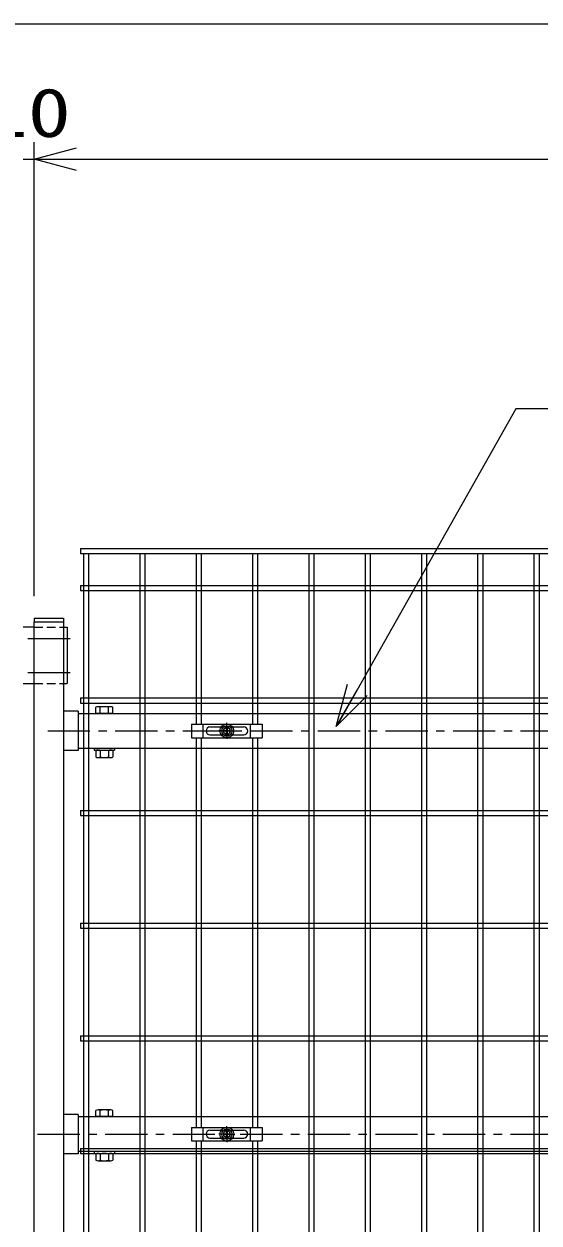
# Model space of a CAD drawing. Units: millimetres, scale not verified. Extents: x -4455 to 4455, y -3150 to 3150.
# Drawn here: x 1510 to 1968, y 350 to 1415 of the extents above; entities that cross this region are included whole.
import ezdxf
from ezdxf.enums import TextEntityAlignment as Align

# ---------------------------------------------------------------- set-up
doc = ezdxf.new("R2010")
doc.units = ezdxf.units.MM
doc.header["$LTSCALE"] = 30
doc.linetypes.add('USER1', pattern=[2, 1.25, -0.25, 0.25, -0.25])
doc.linetypes.add('USER3', pattern=[0.375, 0.25, -0.125])
for name, color, linetype, lineweight in [('0-0_外形線', 7, 'Continuous', 9), ('0-1_軸線', 2, 'USER1', 18), ('0-2_0', 7, 'Continuous', 9), ('0-3_寸法線', 1, 'Continuous', 18), ('0-6_丁番', 3, 'Continuous', 18), ('0-9_NEO', 152, 'Continuous', 18), ('0-E_固定金具', 41, 'Continuous', 18)]:
    doc.layers.add(name, color=color, linetype=linetype, lineweight=lineweight)
doc.styles.add('ＭＳ ゴシック', font='')
doc.styles.get('ＭＳ ゴシック').set_extended_font_data('MS Gothic')

# ---------------------------------------------------------------- blocks, each defined once
blk = doc.blocks.new('_Open30')
at = {"layer": '0-2_0', "color": 2, "lineweight": 18}
blk.add_line((0, 0), (-30, 0), dxfattribs=at)
blk.add_lwpolyline([(-30, 8.04), (0, 0), (-30, -8.04)], dxfattribs=at)

msp = doc.modelspace()

# ---------------------------------------------------------------- linework, layer by layer
at = {"layer": '0-0_外形線'}
for p, q in [((1519.49, 886.89), (1545.49, 886.89)), ((1519.49, 886.89), (1519.49, 883.89)), ((1519.49, -827.11), (1519.49, 883.89)), ((1519.49, 883.89), (1545.49, 883.89)), ((1545.49, 886.89), (1545.49, 883.89)), ((1545.49, 883.89), (1545.49, -1.66)), ((1558.49, 804.34), (1545.49, 804.34)), ((1558.49, 804.34), (1558.49, 769.44)), ((1558.49, 802.39), (2572.49, 802.39)), ((1558.49, 769.44), (1545.49, 769.44)), ((2572.49, 771.39), (1558.49, 771.39)), ((1572.69, 771.39), (1572.69, 769.79)), ((1572.69, 769.79), (1590.69, 769.79)), ((1590.69, 771.39), (1590.69, 769.79)), ((1558.49, 446.34), (1545.49, 446.34)), ((1558.49, 446.34), (1558.49, 411.44)), ((1558.49, 444.39), (2572.49, 444.39)), ((1558.49, 411.44), (1545.49, 411.44)), ((2572.49, 413.39), (1558.49, 413.39)), ((1572.69, 413.39), (1572.69, 411.79)), ((1572.69, 411.79), (1590.69, 411.79)), ((1590.69, 413.39), (1590.69, 411.79))]:
    msp.add_line(p, q, dxfattribs=at)
at = {"layer": '0-1_軸線'}
for p, q in [((1513.85, 868.89), (1558.05, 868.89)), ((1513.85, 838.89), (1558.05, 838.89)), ((1531.39, 786.89), (2602.6, 786.89)), ((1522.39, 428.89), (2593.6, 428.89))]:
    msp.add_line(p, q, dxfattribs=at)
at = {"layer": '0-2_0'}
for p, q in [((1574.19, 802.39), (1574.19, 807.84)), ((1589.2, 802.39), (1574.19, 802.39)), ((1587.32, 808.39), (1576.07, 808.39)), ((1577.94, 802.39), (1577.94, 807.84)), ((1585.45, 802.39), (1585.45, 807.84)), ((1589.2, 802.39), (1589.2, 807.84)), ((1574.19, 769.23), (1574.19, 763.84)), ((1576.07, 769.79), (1587.32, 769.79)), ((1577.94, 769.23), (1577.94, 763.84)), ((1585.45, 769.23), (1585.45, 763.84)), ((1589.2, 769.23), (1589.2, 763.84)), ((1576.07, 763.28), (1587.32, 763.28)), ((1574.19, 444.39), (1574.19, 449.84)), ((1587.32, 450.39), (1576.07, 450.39)), ((1577.94, 444.39), (1577.94, 449.84)), ((1585.45, 444.39), (1585.45, 449.84)), ((1589.2, 444.39), (1589.2, 449.84)), ((1589.2, 444.39), (1574.19, 444.39)), ((1574.19, 411.23), (1574.19, 405.84)), ((1576.07, 411.79), (1587.32, 411.79)), ((1576.07, 405.28), (1587.32, 405.28)), ((1577.94, 411.23), (1577.94, 405.84)), ((1585.45, 411.23), (1585.45, 405.84)), ((1589.2, 411.23), (1589.2, 405.84))]:
    msp.add_line(p, q, dxfattribs=at)
for centre, radius, start, end in [((1576.07, 804.93), 3.46, 57.13278, 122.86722), ((1581.69, 795.4), 12.99, 73.22135, 106.77865), ((1587.32, 804.93), 3.46, 57.13278, 122.86722), ((1576.07, 766.33), 3.46, 57.13278, 122.86722), ((1581.69, 756.79), 12.99, 73.22135, 106.77865), ((1587.32, 766.33), 3.46, 57.13278, 122.86722), ((1576.07, 766.74), 3.46, 237.13278, 302.86722), ((1581.69, 776.28), 12.99, 253.22135, 286.77865), ((1587.32, 766.74), 3.46, 237.13278, 302.86722), ((1576.07, 446.93), 3.46, 57.13278, 122.86722), ((1581.69, 437.4), 12.99, 73.22135, 106.77865), ((1587.32, 446.93), 3.46, 57.13278, 122.86722), ((1576.07, 408.33), 3.46, 57.13278, 122.86722), ((1576.07, 408.74), 3.46, 237.13278, 302.86722), ((1581.69, 398.79), 12.99, 73.22135, 106.77865), ((1581.69, 418.28), 12.99, 253.22135, 286.77865), ((1587.32, 408.33), 3.46, 57.13278, 122.86722), ((1587.32, 408.74), 3.46, 237.13278, 302.86722)]:
    msp.add_arc(centre, radius, start, end, dxfattribs=at)
at = {"layer": '0-3_寸法線', "color": 2}
for p, q in [((381.99, 1414.6), (2646.99, 1414.6)), ((1509.49, 1294.6), (1519.49, 1294.6)), ((1556.99, 1294.6), (2573.99, 1294.6)), ((1556.99, 1294.6), (1594.49, 1294.6))]:
    msp.add_line(p, q, dxfattribs=at)
at = {"layer": '0-3_寸法線'}
msp.add_line((1519.49, 906.39), (1519.49, 1309.6), dxfattribs=at)
msp.add_line((1519.49, 906.39), (1519.49, 1309.6), dxfattribs=at)
at = {"layer": '0-3_寸法線', "color": 4}
msp.add_lwpolyline([(2422.97, 1072.75), (1947.11, 1072.75), (1788.92, 793.02)], dxfattribs=at)
at = {"layer": '0-6_丁番'}
for p, q in [((1519.49, 878.89), (1509.49, 878.89)), ((1545.49, 878.89), (1545.49, 828.89)), ((1545.49, 878.89), (1548.69, 878.89)), ((1548.69, 878.89), (1548.69, 828.89)), ((1509.49, 828.89), (1519.49, 828.89)), ((1545.49, 828.89), (1548.69, 828.89))]:
    msp.add_line(p, q, dxfattribs=at)
at = {"layer": '0-6_丁番', "color": 4, "linetype": 'USER3'}
for p, q in [((1519.49, 878.89), (1545.49, 878.89)), ((1519.49, 828.89), (1545.49, 828.89))]:
    msp.add_line(p, q, dxfattribs=at)
at = {"layer": '0-9_NEO'}
for p, q in [((1560.49, 948.89), (2570.49, 948.89)), ((1560.49, 948.89), (1560.49, 944.39)), ((1560.49, 944.39), (2570.49, 944.39)), ((1563.24, 944.39), (1563.24, 141.39)), ((1567.74, 944.39), (1567.74, 141.39)), ((1613.24, 944.39), (1613.24, 311.64)), ((1617.74, 944.39), (1617.74, 311.64)), ((1663.24, 944.39), (1663.24, 792.89)), ((1667.74, 944.39), (1667.74, 792.89)), ((1713.24, 944.39), (1713.24, 792.89)), ((1717.74, 944.39), (1717.74, 792.89)), ((1763.24, 944.39), (1763.24, 311.64)), ((1767.74, 944.39), (1767.74, 311.64)), ((1813.24, 944.39), (1813.24, 311.64)), ((1817.74, 944.39), (1817.74, 311.64)), ((1863.24, 944.39), (1863.24, -816.61)), ((1867.74, 944.39), (1867.74, -816.61)), ((1913.24, 944.39), (1913.24, 311.64)), ((1917.74, 944.39), (1917.74, 311.64)), ((1963.24, 944.39), (1963.24, 311.64)), ((1967.74, 944.39), (1967.74, 311.64)), ((1560.49, 916.14), (2570.49, 916.14)), ((1560.49, 916.14), (1560.49, 911.64)), ((1560.49, 911.64), (2570.49, 911.64)), ((1560.49, 816.14), (2570.49, 816.14)), ((1560.49, 816.14), (1560.49, 811.64)), ((1560.49, 811.64), (2570.49, 811.64)), ((1663.24, 780.89), (1663.24, 434.89)), ((1667.74, 780.89), (1667.74, 434.89)), ((1713.24, 780.89), (1713.24, 434.89)), ((1717.74, 780.89), (1717.74, 434.89)), ((1560.49, 716.14), (2570.49, 716.14)), ((1560.49, 716.14), (1560.49, 711.64)), ((1560.49, 711.64), (2570.49, 711.64)), ((1560.49, 616.14), (2570.49, 616.14)), ((1560.49, 616.14), (1560.49, 611.64)), ((1560.49, 611.64), (2570.49, 611.64)), ((1560.49, 516.14), (2570.49, 516.14)), ((1560.49, 516.14), (1560.49, 511.64)), ((1560.49, 511.64), (2570.49, 511.64)), ((1560.49, 416.14), (2570.49, 416.14)), ((1560.49, 416.14), (1560.49, 411.64)), ((1663.24, 422.89), (1663.24, 311.64)), ((1667.74, 422.89), (1667.74, 311.64)), ((1713.24, 422.89), (1713.24, -366.11)), ((1717.74, 422.89), (1717.74, -366.11)), ((1560.49, 411.64), (2570.49, 411.64))]:
    msp.add_line(p, q, dxfattribs=at)
at = {"layer": '0-E_固定金具'}
for p, q in [((1658.99, 792.89), (1721.99, 792.89)), ((1658.99, 792.89), (1658.99, 780.89)), ((1669.49, 780.89), (1669.49, 792.89)), ((1675.49, 790.39), (1705.49, 790.39)), ((1690.13, 787.25), (1690.13, 789.11)), ((1690.13, 787.25), (1690.13, 789.11)), ((1690.13, 787.25), (1690.13, 789.11)), ((1690.13, 787.25), (1690.13, 789.11)), ((1690.13, 787.25), (1690.13, 789.11)), ((1690.13, 787.25), (1690.13, 789.11)), ((1690.13, 789.11), (1690.86, 789.11)), ((1690.13, 789.11), (1690.86, 789.11)), ((1690.13, 789.11), (1690.86, 789.11)), ((1690.13, 789.11), (1690.86, 789.11)), ((1690.13, 789.11), (1690.86, 789.11)), ((1690.13, 789.11), (1690.86, 789.11)), ((1690.49, 788.89), (1690.49, 794.03)), ((1690.49, 788.89), (1690.49, 790.89)), ((1690.49, 785.89), (1690.49, 787.89)), ((1690.49, 785.89), (1690.49, 787.89)), ((1690.86, 789.11), (1690.86, 787.25)), ((1690.86, 789.11), (1690.86, 787.25)), ((1690.86, 789.11), (1690.86, 787.25)), ((1690.86, 789.11), (1690.86, 787.25)), ((1690.86, 789.11), (1690.86, 787.25)), ((1711.49, 780.89), (1711.49, 792.89)), ((1721.99, 792.89), (1721.99, 780.89)), ((1658.99, 780.89), (1721.99, 780.89)), ((1671.99, 786.89), (1672.29, 786.89)), ((1675.49, 783.39), (1705.49, 783.39)), ((1688.49, 786.89), (1683.35, 786.89)), ((1688.49, 786.89), (1686.49, 786.89)), ((1688.27, 787.25), (1690.13, 787.25)), ((1688.27, 786.52), (1688.27, 787.25)), ((1688.27, 787.25), (1690.13, 787.25)), ((1688.27, 786.52), (1688.27, 787.25)), ((1688.27, 787.25), (1690.13, 787.25)), ((1688.27, 786.52), (1688.27, 787.25)), ((1690.13, 786.52), (1688.27, 786.52)), ((1690.13, 786.52), (1688.27, 786.52)), ((1689.49, 786.89), (1691.49, 786.89)), ((1689.49, 786.89), (1691.49, 786.89)), ((1690.13, 784.66), (1690.13, 786.52)), ((1690.13, 784.66), (1690.13, 786.52)), ((1690.86, 784.66), (1690.13, 784.66)), ((1690.86, 784.66), (1690.13, 784.66)), ((1690.86, 784.66), (1690.13, 784.66)), ((1690.86, 784.66), (1690.13, 784.66)), ((1690.86, 784.66), (1690.13, 784.66)), ((1690.86, 784.66), (1690.13, 784.66)), ((1690.49, 784.89), (1690.49, 782.89)), ((1690.49, 784.89), (1690.49, 779.74)), ((1690.86, 787.25), (1692.72, 787.25)), ((1690.86, 787.25), (1692.72, 787.25)), ((1690.86, 787.25), (1692.72, 787.25)), ((1690.86, 786.52), (1690.86, 784.66)), ((1692.72, 786.52), (1690.86, 786.52)), ((1690.86, 786.52), (1690.86, 784.66)), ((1692.72, 786.52), (1690.86, 786.52)), ((1690.86, 786.52), (1690.86, 784.66)), ((1692.72, 786.52), (1690.86, 786.52)), ((1692.49, 786.89), (1694.49, 786.89)), ((1692.49, 786.89), (1697.64, 786.89)), ((1692.72, 787.25), (1692.72, 786.52)), ((1692.72, 787.25), (1692.72, 786.52)), ((1692.72, 787.25), (1692.72, 786.52)), ((1709.19, 786.89), (1709.49, 786.89)), ((1658.99, 434.89), (1721.99, 434.89)), ((1658.99, 434.89), (1658.99, 422.89)), ((1669.49, 422.89), (1669.49, 434.89)), ((1671.99, 428.89), (1672.29, 428.89)), ((1675.49, 432.39), (1705.49, 432.39)), ((1688.49, 428.89), (1683.35, 428.89)), ((1688.49, 428.89), (1686.49, 428.89)), ((1688.27, 429.25), (1690.13, 429.25)), ((1688.27, 428.52), (1688.27, 429.25)), ((1688.27, 429.25), (1690.13, 429.25)), ((1688.27, 428.52), (1688.27, 429.25)), ((1688.27, 429.25), (1690.13, 429.25)), ((1688.27, 428.52), (1688.27, 429.25)), ((1690.13, 428.52), (1688.27, 428.52)), ((1690.13, 428.52), (1688.27, 428.52)), ((1690.13, 428.52), (1688.27, 428.52)), ((1689.49, 428.89), (1691.49, 428.89)), ((1689.49, 428.89), (1691.49, 428.89)), ((1690.13, 431.11), (1690.86, 431.11)), ((1690.13, 431.11), (1690.86, 431.11)), ((1690.13, 431.11), (1690.86, 431.11)), ((1690.13, 431.11), (1690.86, 431.11)), ((1690.13, 431.11), (1690.86, 431.11)), ((1690.13, 431.11), (1690.86, 431.11)), ((1690.13, 429.25), (1690.13, 431.11)), ((1690.13, 429.25), (1690.13, 431.11)), ((1690.13, 429.25), (1690.13, 431.11)), ((1690.13, 429.25), (1690.13, 431.11)), ((1690.13, 429.25), (1690.13, 431.11)), ((1690.13, 426.66), (1690.13, 428.52)), ((1690.13, 426.66), (1690.13, 428.52)), ((1690.13, 426.66), (1690.13, 428.52)), ((1690.86, 426.66), (1690.13, 426.66)), ((1690.86, 426.66), (1690.13, 426.66)), ((1690.86, 426.66), (1690.13, 426.66)), ((1690.86, 426.66), (1690.13, 426.66)), ((1690.86, 426.66), (1690.13, 426.66)), ((1690.86, 426.66), (1690.13, 426.66)), ((1690.49, 430.89), (1690.49, 436.03)), ((1690.49, 430.89), (1690.49, 432.89)), ((1690.49, 427.89), (1690.49, 429.89)), ((1690.49, 427.89), (1690.49, 429.89)), ((1690.49, 426.89), (1690.49, 421.74)), ((1690.49, 426.89), (1690.49, 424.89)), ((1690.86, 431.11), (1690.86, 429.25)), ((1690.86, 431.11), (1690.86, 429.25)), ((1690.86, 431.11), (1690.86, 429.25)), ((1690.86, 431.11), (1690.86, 429.25)), ((1690.86, 431.11), (1690.86, 429.25)), ((1690.86, 431.11), (1690.86, 429.25)), ((1690.86, 429.25), (1692.72, 429.25)), ((1690.86, 429.25), (1692.72, 429.25)), ((1690.86, 429.25), (1692.72, 429.25)), ((1690.86, 428.52), (1690.86, 426.66)), ((1692.72, 428.52), (1690.86, 428.52)), ((1690.86, 428.52), (1690.86, 426.66)), ((1692.72, 428.52), (1690.86, 428.52)), ((1692.49, 428.89), (1697.64, 428.89)), ((1692.49, 428.89), (1694.49, 428.89)), ((1692.72, 429.25), (1692.72, 428.52)), ((1692.72, 429.25), (1692.72, 428.52)), ((1692.72, 429.25), (1692.72, 428.52)), ((1709.19, 428.89), (1709.49, 428.89)), ((1711.49, 422.89), (1711.49, 434.89)), ((1721.99, 434.89), (1721.99, 422.89)), ((1658.99, 422.89), (1721.99, 422.89)), ((1675.49, 425.39), (1705.49, 425.39))]:
    msp.add_line(p, q, dxfattribs=at)
for points in [[(1690.86, 789.11), (1690.86, 787.25), (1692.72, 787.25), (1692.72, 786.52)], [(1688.27, 786.52), (1688.27, 787.25), (1690.13, 787.25)], [(1688.27, 786.52), (1688.27, 787.25), (1690.13, 787.25)], [(1688.27, 786.52), (1688.27, 787.25), (1690.13, 787.25)], [(1690.13, 784.66), (1690.13, 786.52), (1688.27, 786.52)], [(1690.13, 784.66), (1690.13, 786.52), (1688.27, 786.52)], [(1690.13, 784.66), (1690.13, 786.52), (1688.27, 786.52)], [(1690.13, 784.66), (1690.13, 786.52), (1688.27, 786.52)], [(1690.86, 787.25), (1692.72, 787.25), (1692.72, 786.52)], [(1690.86, 787.25), (1692.72, 787.25), (1692.72, 786.52)], [(1692.72, 786.52), (1690.86, 786.52), (1690.86, 784.66)], [(1692.72, 786.52), (1690.86, 786.52), (1690.86, 784.66)], [(1692.72, 786.52), (1690.86, 786.52), (1690.86, 784.66)], [(1688.27, 428.52), (1688.27, 429.25), (1690.13, 429.25), (1690.13, 431.11)], [(1688.27, 428.52), (1688.27, 429.25), (1690.13, 429.25)], [(1688.27, 428.52), (1688.27, 429.25), (1690.13, 429.25)], [(1690.13, 426.66), (1690.13, 428.52), (1688.27, 428.52)], [(1690.13, 426.66), (1690.13, 428.52), (1688.27, 428.52)], [(1690.13, 426.66), (1690.13, 428.52), (1688.27, 428.52)], [(1690.86, 429.25), (1692.72, 429.25), (1692.72, 428.52)], [(1690.86, 429.25), (1692.72, 429.25), (1692.72, 428.52)], [(1690.86, 429.25), (1692.72, 429.25), (1692.72, 428.52)], [(1692.72, 428.52), (1690.86, 428.52), (1690.86, 426.66)], [(1692.72, 428.52), (1690.86, 428.52), (1690.86, 426.66)], [(1692.72, 428.52), (1690.86, 428.52), (1690.86, 426.66)], [(1692.72, 428.52), (1690.86, 428.52), (1690.86, 426.66)]]:
    msp.add_lwpolyline(points, dxfattribs=at)
for centre, radius in [((1690.49, 786.89), 6.15), ((1690.49, 786.89), 6.15), ((1690.49, 786.89), 6.15), ((1690.49, 786.89), 6.15), ((1690.49, 786.89), 6.15), ((1690.49, 786.89), 6.15), ((1690.49, 786.89), 4.59), ((1690.49, 786.89), 4.59), ((1690.49, 786.89), 4.59), ((1690.49, 786.89), 4.59), ((1690.49, 786.89), 4.59), ((1690.49, 786.89), 4.59), ((1690.49, 786.89), 3), ((1690.49, 428.89), 6.15), ((1690.49, 428.89), 6.15), ((1690.49, 428.89), 6.15), ((1690.49, 428.89), 6.15), ((1690.49, 428.89), 6.15), ((1690.49, 428.89), 6.15), ((1690.49, 428.89), 4.59), ((1690.49, 428.89), 4.59), ((1690.49, 428.89), 4.59), ((1690.49, 428.89), 4.59), ((1690.49, 428.89), 4.59), ((1690.49, 428.89), 4.59), ((1690.49, 428.89), 3)]:
    msp.add_circle(centre, radius, dxfattribs=at)
for centre, start, end in [((1675.49, 786.89), 90, 180), ((1705.49, 786.89), 0, 90), ((1675.49, 786.89), 180, 270), ((1705.49, 786.89), 270, 0), ((1675.49, 428.89), 90, 180), ((1675.49, 428.89), 180, 270), ((1705.49, 428.89), 0, 90), ((1705.49, 428.89), 270, 0)]:
    msp.add_arc(centre, 3.5, start, end, dxfattribs=at)

# ---------------------------------------------------------------- block references
at = {"layer": '0-3_寸法線', "xscale": 1.25, "yscale": 1.25}
for p, rotation in [((1519.49, 1294.6), 180), ((1519.49, 1294.6), 180), ((1787.67, 790.85), 240.12418)]:
    msp.add_blockref('_Open30', p, dxfattribs=dict(at, rotation=rotation))

# ---------------------------------------------------------------- texts
at = {"layer": '0-3_寸法線', "color": 3, "style": 'ＭＳ ゴシック', "width": 1.3}
msp.add_text('10', height=43.33, dxfattribs=at).set_placement((1475.33, 1301.27), align=Align.BOTTOM_LEFT)

doc.saveas('drawing.dxf')
